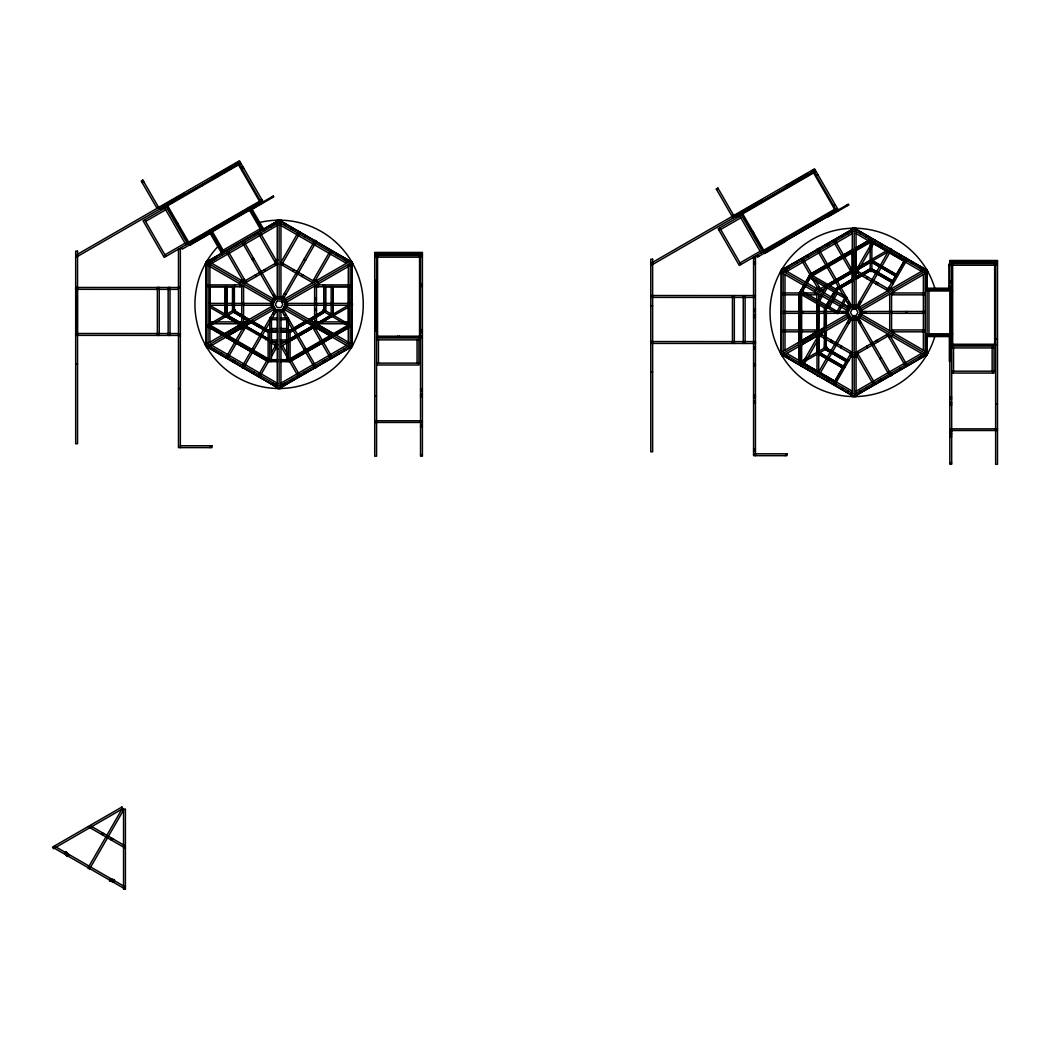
<?xml version="1.0" encoding="UTF-8"?>
<svg xmlns="http://www.w3.org/2000/svg" width="1050" height="1050" viewBox="0 0 1050 1050"><rect width="100%" height="100%" fill="white"/><g stroke="black" fill="none" stroke-linecap="round" stroke-linejoin="round"><path stroke-width="1.5" d="M180.338 333.546L180.338 335.409L75.679 335.357L75.679 333.493M75.679 289.314L75.679 287.464L77.359 287.438L77.359 335.357L75.679 335.357M269.784 361.305L269.784 360.334L271.464 360.334L271.464 361.305M288.396 361.305L288.396 360.334L290.076 360.334L290.076 361.305L280.626 361.305M754.963 295.575L754.963 297.426L650.777 297.386L650.777 295.522L755.436 295.562M351.868 346.605L352.078 264.062M870.188 262.474L855.973 270.69L855.829 268.59L886.371 250.871M870.188 241.697L855.973 249.9L855.829 247.8L870.188 239.505M927.006 336.866L926.966 354.664L855.369 395.745M927.058 289.748L927.189 270.506L855.816 229.044M212.874 350.293L213.806 348.679M284.865 225.619L285.784 224.004M209.856 325.828L224.083 334.044L222.338 335.213L207.966 326.918M224.083 334.044L209.567 325.999M227.246 336.197L268.118 359.454M291.126 229.241L292.058 227.627M220.854 354.9L221.786 353.286M292.832 230.226L293.764 228.611M227.863 315.433L242.091 323.649L240.345 324.817L225.973 316.522M242.091 323.649L227.574 315.604M226.734 356.147L243.574 326.983M297.793 233.087L280.954 262.251L314.606 281.676L331.446 252.512M226.012 357.879L226.944 356.265M245.254 325.802L268.118 338.678M299.197 233.901L300.129 232.286M228.349 357.079L245.188 327.915M282.568 263.183L299.408 234.019M245.739 328.243L246.671 326.629M282.188 265.112L283.119 263.498M277.567 330.186L268.118 330.186L252.748 321.313L225.724 337.076M232.378 361.554L233.31 359.94M304.356 236.88L305.287 235.266M234.084 362.539L235.016 360.924M272.068 301.901L270.664 304.329L272.068 306.757M273.473 299.46L274.877 297.032L277.686 297.032M256.449 334.425L257.381 332.811M292.897 271.294L293.829 269.679M242.76 365.4L274.759 309.986M281.82 297.754L314.974 240.332L316.575 241.264L283.434 298.686M297.452 273.919L298.384 272.317M276.373 310.918L243.219 368.327L241.605 367.408M265.571 339.688L266.503 338.074M302.019 276.557L302.938 274.942M284.707 309.199L283.303 311.627L280.494 311.627M286.125 306.757L287.529 304.329L286.125 301.901M252.893 373.393L253.824 371.792M275.061 345.161L275.993 343.56M258.786 374.653L267.606 359.376M271.609 352.433L275.625 345.489M312.992 280.744L329.831 251.58M258.051 376.373L258.983 374.771M259.258 377.081L260.19 375.467M331.249 252.394L332.181 250.793M260.4 375.585L269.22 360.308M271.622 356.134L277.239 346.421L270.782 342.694M336.407 255.373L337.339 253.772M338.113 256.371L339.045 254.756M272.396 384.654L273.328 383.053M344.374 259.98L345.306 258.366M274.103 385.652L275.034 384.038M346.093 260.964L347.025 259.363M322.77 311.076L323.61 309.619M349.086 326.261L349.913 324.817M101.561 834.409L102.493 832.794M102.769 835.104L103.701 833.49M110.683 839.672L111.602 838.058M111.891 840.367L112.822 838.753M799.142 293.291L803.867 285.101M805.389 282.463L810.114 274.273M804.09 285.233L799.365 293.409L799.076 342.287L799.076 293.252L826.311 308.976L826.311 326.721L798.302 342.733M805.612 282.581L810.337 274.404L852.521 249.716L810.049 274.234L837.296 289.971L852.666 281.098L852.521 248.824L852.521 279.248M799.982 293.777L800.822 292.32M800.205 293.908L801.045 292.451M809.511 277.791L810.351 276.334M802.266 291.231L805.311 285.941M806.846 283.303L809.839 277.988M802.436 291.322L810.062 278.106M818.055 300.339L821.113 295.063M822.636 292.412L825.694 287.136M786.266 357.367L787.198 355.753M819.512 301.179L822.557 295.903M824.092 293.252L827.138 287.976M787.972 358.352L788.904 356.751M859.95 233.677L860.882 232.063M826.376 305.143L829.421 299.854M830.944 297.216L834.002 291.926M826.586 305.274L829.644 299.985M831.167 297.347L834.225 292.058M866.224 237.3L867.156 235.686M826.101 308.858L826.941 307.401M836.233 291.283L837.073 289.839M826.311 308.976L831.049 300.799M832.571 298.147L837.296 289.971M829.447 306.915L837.073 293.698M801.832 364.219L817.071 337.824M872.091 242.537L856.052 270.309L889.704 289.748L906.544 260.584M801.111 365.938L802.043 364.324M802.318 366.634L803.25 365.033M874.296 241.959L875.228 240.345M803.447 365.137L817.084 341.539M818.685 338.756L820.286 335.974M857.666 271.241L873.692 243.469M820.837 336.302L821.769 334.688M857.286 273.171L858.217 271.556M837.112 311.338L840.158 306.062M841.693 303.411L844.738 298.134M807.476 369.613L808.408 367.999M879.454 244.939L880.386 243.324M870.201 261.188L871.028 259.731L896.543 274.549M881.173 245.923L882.092 244.309M830.34 341.788L831.272 340.174M866.788 278.657L867.72 277.043M831.547 342.484L832.479 340.869M818.672 372.041L849.857 318.045M856.918 305.812L888.09 251.816L872.655 260.728M820.286 372.973L851.471 318.977M858.519 306.744L891.673 249.323L890.072 248.391M875.897 283.92L876.829 282.306M840.669 347.747L841.588 346.133M877.104 284.616L878.036 283.001M826.284 380.481L827.216 378.866M827.991 381.465L828.922 379.851M899.968 256.791L900.9 255.176M850.159 353.233L851.091 351.619M886.607 290.102L887.539 288.488M834.684 381.321L850.723 353.548M888.09 288.816L904.929 259.652M833.149 384.444L847.389 359.691L848.833 360.531M906.058 258.156L891.752 282.857L893.196 283.697M906.347 260.466L907.266 258.851M835.485 383.644L852.324 354.48M911.505 263.445L912.437 261.831M841.234 389.104L842.153 387.489M847.494 392.726L848.426 391.112M919.472 268.039L920.404 266.438M921.178 269.036L922.11 267.422M180.338 447.615L180.338 248.994L178.474 248.994L178.474 447.615L211.969 447.615L211.916 445.751L209.934 447.615L209.934 445.751M785.033 455.674L787.001 453.81L787.001 455.674L753.572 455.674L753.572 257.053L755.436 257.053L755.436 455.674M64.877 853.689L66.517 852.311L68.604 854.805L66.977 856.183M210.066 233.192L211.273 232.496M221.248 252.512L222.456 251.816M261.909 228.992L263.117 228.296M262.251 229.858L263.589 229.097L251.475 208.162L250.268 208.858L262.251 229.858L249.926 207.296M799.076 362.696L799.076 346.106L800.953 345.174L800.953 361.607M817.005 371.031L817.071 335.711L818.961 334.779L818.961 351.212M142.852 180.088L141.212 180.981L157.028 208.373M142.236 182.726L143.837 181.808M159.141 206.443L157.933 207.152L159.167 209.278M159.744 207.493L184.354 193.292M212.612 176.977L231.84 165.874M234.478 164.351L237.234 162.763M240.371 162.396L76.794 256.843L75.862 255.229L239.439 160.794L263.392 202.282L182.227 249.152L181.296 247.537M238.875 163.537L166.32 205.419L188.304 243.482M160.676 209.107L174.352 201.219M185.286 194.893L188.029 193.318M239.518 163.59L212.166 179.379L211.234 177.765M166.806 206.273L238.521 164.863M239.452 164.535L241.067 163.616M145.583 221.419L165.729 209.79M241.093 167.383L242.707 166.464M242.091 169.102L243.692 168.171M176.899 223.729L177.739 223.243M164.889 254.848L185.036 243.219M260.151 200.393L261.765 199.461M187.806 242.642L259.521 201.246M249.966 207.362L209.646 230.554L222.442 252.709L262.71 229.438M262.461 200.668L164.207 257.394L143.049 220.736L166.412 207.244L187.569 243.902M210.066 232.536L189.118 244.624L189.591 245.424L210.538 233.336M212.192 231.249L249.257 209.856M223.112 250.176L260.177 228.782M352.012 263.852L352.012 346.434L279.09 388.526L206.181 346.434L206.181 262.238L279.09 220.146L352.012 262.238L283.802 301.613M277.882 222.981L208.044 263.314L208.044 343.954M211.089 263.694L243.692 244.873M245.096 244.059L277.909 225.12M251.816 258.943L253.418 258.011M252.512 260.151L254.126 259.219M240.962 281.046L244.256 279.142M274.693 261.568L277.988 259.665M243.062 281.978L277.239 262.251L260.4 233.087M245.004 283.001L278.066 263.918M207.099 325.487L234.793 309.501L235.633 310.944L207.716 327.062M272.934 295.522L274.549 294.591M273 299.408L277.869 296.599M271.202 305.261L272.803 304.329L275.953 298.882L275.953 297.032M283.841 297.951L282.24 298.882L275.953 298.882L274.339 297.951M273.446 305.445L205.249 344.82L207.113 348.036L275.31 308.661M282.87 299.998L351.081 260.623L352.931 263.852L284.734 303.227M247.879 320.46L223.204 334.661L209.711 326.878M206.181 346.434L274.378 307.059M225.015 337.312L252.748 321.313M274.339 310.708L275.953 309.776L282.24 309.776L283.841 310.708M286.991 303.397L285.377 304.329L282.24 309.776L282.24 311.627M284.34 315.276L285.954 314.344M280.626 330.186L290.076 330.186L305.432 321.313L333.165 337.312M290.076 330.514L305.432 321.313M290.076 332.023L307.178 322.481L290.076 332.364M290.076 338.678L312.939 325.802L290.076 339.006M286.151 305.261L348.508 305.261L316.247 323.899L330.317 315.433M280.954 344.269L287.818 340.305M290.076 340.515L314.527 326.734M316.103 323.649L317.704 324.568L331.918 316.352M290.076 340.935L314.606 326.773M348.469 307.217L317.704 324.568M315.026 328.886L317.231 327.626M304.067 349.453L305.681 348.521M290.076 358.654L329.963 335.632M333.309 333.703L348.469 324.949M290.076 359.454L330.934 336.197M348.613 325.999L334.241 334.294L348.324 325.828M290.076 359.796L329.529 337.011M291.454 359.796L295.614 357.394M303.923 352.59L317.783 344.597M321.93 342.195L330.251 337.404M290.076 361.305L332.535 337.129L290.076 361.646L280.626 361.554M334.097 334.044L335.711 334.963L349.926 326.747M337.155 334.451L350.214 326.918L322.547 310.944L323.387 309.501L350.149 324.949M280.954 383.158L346.421 345.358M280.481 385.573L348.758 346.159M316.575 367.408L314.974 368.327L281.82 310.918M733.74 215.499L717.924 188.107L716.31 189.039L733.058 218.046M716.336 189.079L717.951 188.16M733.031 215.211L734.239 214.515L735.774 217.166L749.451 209.278M734.842 215.552L760.817 200.563M814.616 171.649L787.264 187.438L786.332 185.837L788.038 184.839M789.075 184.249L808.277 173.158M810.941 171.623L813.684 170.048M733.963 216.825L735.171 216.116M815.469 170.468L651.893 264.902L650.961 263.287L814.538 168.853L838.491 210.341L757.312 257.211L756.394 255.596M813.973 171.596L741.418 213.478L763.403 251.554M752.181 207.703L756.289 205.327M760.384 202.965L763.127 201.377L762.195 199.776M741.904 214.331L813.606 172.935M814.551 172.607L816.165 171.675M718.843 230.002L720.457 229.084M720.681 229.477L740.828 217.849M816.191 175.455L817.806 174.523M751.984 231.787L752.837 231.302M752.824 233.244L753.677 232.759M833.608 205.603L835.209 204.671M739.987 262.92L760.134 251.291M762.904 250.701L834.606 209.304M837.559 208.727L739.305 265.453L718.147 228.795L741.51 215.316L762.668 251.974M765.621 251.882L785.164 240.594L785.636 241.395L764.689 253.496L764.216 252.683M828.857 215.368L848.413 204.081L848.872 204.881L827.925 216.982L827.466 216.169L828.673 215.473L829.133 216.274M785.059 240.975L826.626 216.982M818.317 248.391L816.703 249.323L849.857 306.744M853.256 396.047L781.279 354.493L781.279 270.296L853.256 228.743M784.35 270.677L852.797 231.157M786.188 271.766L852.324 233.573M855.973 248.049L870.188 239.846M810.954 274.759L820.654 269.154M823.423 267.553L830.353 263.563M834.501 261.161L842.822 256.358M845.591 254.756L852.521 250.766M868.009 241.815L855.868 248.824L855.829 277.292M811.65 275.152L852.521 251.567L811.939 275.323M870.188 241.356L855.973 249.9M812.634 275.73L852.521 252.696M855.868 250.766L871.028 242.012M816.06 289.104L819.354 287.201M850.894 268.997L853.086 267.724M827.978 284.589L852.521 270.414M828.345 284.799L852.508 270.506M855.973 268.839L870.188 260.636M820.089 291.073L826.022 287.647M829.658 285.548L852.771 272.199M870.188 262.146L855.973 270.69M829.946 285.718L852.508 272.357M835.406 288.868L852.521 278.998L835.695 289.039M837.008 289.8L852.666 281.098M847.337 302.387L848.951 301.455M848.033 303.594L849.647 302.662M848.111 307.479L852.981 304.658M846.3 313.32L847.914 312.401L851.051 306.954L851.051 305.091M858.953 306.022L857.338 306.954L851.051 306.954L849.437 306.022M848.544 313.504L780.347 352.879L782.211 356.108L850.408 316.733M857.968 308.057L926.166 268.682L928.029 271.911L859.832 311.286M799.142 342.248L799.982 341.762M801.938 340.633L824.644 327.521M781.279 354.493L849.476 315.118M858.9 309.671L927.097 270.296L927.097 354.493L855.12 396.047M800.494 345.292L824.604 331.367M849.437 318.767L851.051 317.835L857.338 317.835L858.953 318.767M862.089 311.469L860.475 312.401L857.338 317.835L857.338 319.699M855.409 320.119L860.278 317.31M858.742 322.127L860.344 321.195M859.438 323.334L861.039 322.402M798.814 362.841L826.731 346.723L827.571 348.18L800.205 363.969L799.365 362.526L799.365 346.106M855.606 352.59L888.287 333.716M855.527 354.782L889.704 335.042L906.544 364.219M855.291 357.066L857.496 355.792M889.022 337.588L892.329 335.685M879.861 358.719L881.475 357.788M856.052 391.217L921.519 353.417M855.396 393.737L924.039 354.113M890.072 376.399L891.673 375.467L858.519 318.045M221.76 253.207L206.325 262.067L206.102 346.224L278.88 388.487L350.464 347.406M234.399 245.949L237.195 244.335M254.048 234.675L256.856 233.061M851.603 229.845L781.41 270.126L781.2 354.283L852.574 395.745M870.188 240.45L871.867 240.45M374.732 253.404L422.402 253.404M376.583 254.376L420.538 254.376M420.538 254.796L422.402 254.835M374.732 255.504L422.402 255.504M374.732 257.184L422.402 257.184M753.572 258.444L755.436 258.444M949.817 261.463L997.5 261.463M753.572 261.739L755.436 261.739M951.681 262.434L995.636 262.434M949.817 262.854L951.681 262.854M949.817 263.576L997.5 263.576M753.572 263.707L755.436 263.707M949.778 264.114L948.846 264.114L948.846 288.304M949.817 265.243L997.5 265.243M948.846 265.506L949.778 265.506M870.188 271.202L871.867 271.202M949.817 281.177L951.681 281.177M949.817 283.146L951.681 283.146M420.538 284.445L422.402 284.445L420.538 286.414L422.402 286.414M208.044 284.904L241.723 284.904L241.723 323.767L209.646 323.767M350.149 284.904L316.47 284.904L316.47 323.767L348.548 323.767M207.756 286.571L234.727 286.571L234.727 284.904M350.149 286.571L323.452 286.571L323.452 284.904M949.817 286.44L951.681 286.44M209.646 286.768L241.723 286.768M316.47 286.768L348.548 286.768M948.846 286.899L949.778 286.899M178.474 287.49L180.338 287.49M314.606 287.411L316.47 287.411M75.679 287.464L179.865 287.503M949.817 287.831L951.681 287.831M927.058 288.212L951.247 288.186L951.247 289.721M77.306 289.314L178.238 289.367M927.058 289.603L951.247 289.577M927.097 290.994L952.691 290.994M783.142 292.963L800.783 292.963M803.985 292.963L816.808 292.963L816.808 331.826L783.142 331.826M925.247 292.963L891.568 292.963L891.568 331.826L925.247 331.826M783.142 294.827L803.985 294.827M807.188 294.827L816.808 294.827M891.568 294.827L925.247 294.827M280.494 297.032L283.316 297.032L284.721 299.46M314.606 298.371L316.47 298.371M314.606 299.762L316.47 299.762M208.963 303.397L272.029 303.397M286.151 303.397L352.459 303.397L352.459 305.261M314.606 303.634L316.47 303.634M314.606 305.025L316.47 305.025M852.784 305.091L849.975 305.091L845.762 312.401L849.975 319.699L852.784 319.699M855.592 305.091L858.414 305.091L862.628 312.401L858.401 319.699L855.592 319.699M272.029 305.261L209.685 305.261L225.107 314.173M650.777 305.734L652.641 305.734M852.324 308.372L856.052 308.372M314.606 308.897L316.47 308.897M753.572 309.474L755.436 309.474M314.606 310.288L316.47 310.288M753.572 311.443L755.436 311.443M783.142 311.469L835.603 311.469M838.884 311.469L847.127 311.469M861.249 311.469L925.247 311.469M277.686 311.64L274.877 311.627L273.473 309.199M783.142 313.32L847.127 313.32M861.249 313.32L925.247 313.32M753.572 314.738L755.436 314.738M753.572 316.129L755.436 316.129M852.324 316.418L856.052 316.418M753.572 317.52L755.436 317.52M277.567 317.979L269.784 317.979L269.784 361.554M280.626 317.979L288.396 317.979L288.396 361.554M271.464 319.646L277.567 319.646M280.626 319.646L286.716 319.646M314.606 321.261L316.47 321.261M209.646 321.904L241.723 321.904M316.47 321.904L348.548 321.904M826.311 326.721L826.022 308.805M271.464 328.506L277.567 328.506M280.626 328.506L286.716 328.506M420.538 329.687L422.402 329.687M783.142 329.963L816.808 329.963M891.568 329.963L925.247 329.963M818.672 330.96L818.961 304.736M374.732 331.078L376.583 331.078M420.538 331.078L422.402 331.078M271.464 331.8L277.567 331.8M280.626 331.8L286.716 331.8M271.464 332.049L277.567 332.049M280.626 332.049L286.716 332.049M420.538 332.469L422.402 332.469M77.319 333.493L178.697 333.546M927.097 333.795L952.691 333.795M818.961 334.779L818.672 372.002M178.474 335.409L180.338 335.409M927.097 335.186L951.287 335.16M420.538 335.764L422.402 335.764M376.583 336.197L420.538 336.197M376.583 337.168L420.538 337.168M420.538 337.733L422.402 337.733M949.817 337.746L951.681 337.746M376.583 338.008L418.911 338.008L418.911 364.993L376.583 364.993M949.817 339.137L951.681 339.137M995.636 339.137L997.5 339.137M271.464 339.977L277.567 339.977M280.626 339.977L286.716 339.977M376.583 339.872L418.911 339.872M271.464 341.644L277.567 341.644M280.626 341.644L286.716 341.644M951.681 344.256L995.636 344.256M800.953 345.174L800.664 361.777M951.681 345.24L995.636 345.24M951.681 346.067L994.009 346.067L994.009 373.052L951.681 373.052M753.572 347.13L755.436 347.13L753.572 349.099L755.436 349.099M951.681 347.931L994.009 347.931M271.464 359.691L277.567 359.691M280.626 359.691L286.716 359.691M277.567 361.305L268.118 361.305L225.645 337.129L268.118 361.646L277.567 361.554M376.583 363.129L418.911 363.129M755.436 363.628L753.572 363.628L755.436 365.597L753.572 365.597M75.679 364.192L77.543 364.192M951.681 371.188L994.009 371.188M650.777 372.251L652.641 372.251M178.474 388.539L180.338 388.539M420.538 389.077L422.402 389.077M420.538 391.046L422.402 391.046M420.538 394.341L422.402 394.341M753.572 395.207L755.436 395.207M374.732 395.732L376.583 395.732M420.538 395.732L422.402 395.732M753.572 396.598L755.436 396.598M420.538 397.136L422.402 397.136M949.817 397.136L951.681 397.136M753.572 397.989L755.436 397.989M949.817 399.118L951.681 399.118M753.572 401.284L755.436 401.284M949.817 402.399L951.681 402.399M753.572 403.252L755.436 403.252M949.817 403.791L951.681 403.791M995.636 403.791L997.5 403.791M949.817 405.195L951.681 405.195M374.732 420.774L422.402 420.774M374.732 422.454L422.402 422.454M420.538 425.276L422.402 425.276M420.538 426.667L422.402 426.667M949.817 428.846L997.5 428.846M949.817 430.513L997.5 430.513M951.681 431.301L949.817 431.301L951.681 433.269L949.817 433.269M949.817 434.792L951.681 434.792L949.817 436.774L951.681 436.774M180.338 445.751L211.969 445.751M753.572 449.019L755.436 449.019M753.572 450.988L755.436 450.988M755.436 453.81L787.067 453.81M753.572 454.283L755.436 454.283M420.538 454.808L422.402 454.808M949.817 462.866L951.681 462.866M125.409 889.206L123.546 889.206L123.546 809.051L125.409 809.051L125.409 889.206L53.904 847.928M786.332 185.837L788.97 186.454M855.12 228.743L927.097 270.296M855.579 231.157L924.039 270.677M871.867 242.077L904.444 260.873M869.361 241.041L904.299 261.122M856.052 233.573L887.985 252.013M888.786 252.473L922.189 271.766M871.867 260.636L896.398 274.798M871.028 261.66L895.742 275.927M871.867 262.474L895.597 276.176M871.867 268.787L892.867 280.914M871.867 269.128L892.723 281.164M871.867 270.637L890.715 281.518M871.867 270.966L891.922 282.555M889.022 287.201L892.329 289.104M855.606 272.199L888.287 291.073M859.438 301.455L861.039 302.387M858.742 302.662L860.344 303.594M809.288 275.73L847.022 297.517L837.716 313.635L799.982 291.834M808.447 277.174L846.182 298.961M855.409 304.658L860.278 307.479M862.089 313.32L860.475 312.401L857.338 306.954L857.338 305.091M850.408 308.057L782.211 268.682L780.347 271.911L848.544 311.286M859.832 313.504L928.029 352.879L926.166 356.108L857.968 316.733M844.239 304.5L848.794 307.125M781.279 270.296L849.476 309.671M858.9 315.118L927.097 354.493M846.3 311.469L847.914 312.401L851.051 317.835L851.051 319.699M848.111 317.31L852.981 320.119M800.809 290.391L838.556 312.178M848.033 321.195L849.647 322.127M847.337 322.402L848.951 323.334M820.089 333.716L852.771 352.59M818.672 335.042L852.849 354.782M816.06 335.685L819.354 337.588M850.894 355.792L853.086 357.066M827.151 348.416L848.689 360.78M826.862 348.587L847.061 360.242M825.549 349.335L846.405 361.384M825.261 349.506L846.261 361.633M819.801 352.656L843.531 366.358M819.512 352.826L844.843 367.447M818.199 353.587L842.73 367.749M817.005 353.312L842.586 367.999M786.857 353.417L802.764 362.604M803.578 363.064L817.845 371.306M820.194 372.671L852.324 391.217M799.982 361.2L834.881 381.36M802.41 362.696L834.842 381.426M802.121 362.867L834.697 381.675M784.35 354.113L852.797 393.632M816.703 375.467L818.317 376.399M280.298 222.981L348.758 262.513M280.284 225.12L346.421 263.314M304.067 259.219L305.681 260.151M315.026 279.772L317.231 281.046M280.521 264.141L312.743 282.752M284.34 293.383L285.954 294.315M280.311 296.599L286.387 300.116M286.991 305.261L285.377 304.329L282.24 298.882L282.24 297.032M275.31 299.998L207.113 260.623L205.249 263.852L273.446 303.227M284.734 305.445L352.931 344.82L351.081 348.036L282.87 308.661M310.314 320.46L334.976 334.661M206.181 262.238L274.378 301.613M283.802 307.059L352.012 346.434M271.202 303.397L272.803 304.329L275.953 309.776L275.953 311.627M272.934 313.136L274.549 314.068M254.021 322.376L268.118 330.514M268.118 332.023L251.002 322.481L268.118 332.364M245.004 325.658L268.118 339.006M271.74 341.106L278.066 344.741M226.262 316.352L240.489 324.568M268.118 340.515L243.574 326.773M209.711 307.217L240.227 324.844M240.962 327.626L244.256 329.529M274.693 347.104L277.988 349.007M252.512 348.521L254.126 349.453M209.711 324.949L224.884 333.703M228.231 335.632L268.118 358.654M228.664 337.011L268.118 359.796M226.551 336.604L230.711 338.992M233.481 340.594L243.18 346.198M245.949 347.799L265.348 358.995M208.254 326.747L222.482 334.963M211.089 344.964L243.889 363.904M245.096 364.599L277.909 383.539M209.436 346.159L277.882 385.678M91.324 826.337L125.409 846.024M88.043 826.599L125.409 848.177M54.364 846.038L125.409 887.066M352.091 262.447L279.313 220.172L263.878 229.031L264.718 230.593M847.206 204.776L847.665 205.577M921.178 355.753L922.11 357.367M813.33 169.549L814.249 171.163M813.855 171.399L835.944 209.659M813.12 172.082L835.104 210.157M847.494 232.063L848.426 233.677M919.472 356.751L920.404 358.352M841.234 235.686L842.153 237.3M828.384 214.029L829.303 215.644M827.164 214.725L828.096 216.339M835.485 241.146L852.324 270.309L818.672 289.748L811.453 277.239M906.347 364.324L907.266 365.938M833.149 240.345L834.081 241.959M905.139 365.033L906.058 366.634M833.884 242.077L850.723 271.241M888.09 335.974L904.929 365.137M886.607 334.688L887.539 336.302M827.991 243.324L828.922 244.939M899.968 367.999L900.9 369.613M826.284 244.309L827.216 245.923M877.104 340.174L878.036 341.788M839.449 277.738L840.381 279.353M875.897 340.869L876.829 342.484M819.472 250.399L851.471 305.812M856.918 318.977L888.904 374.391M831.547 282.306L832.479 283.92M830.34 283.001L831.272 284.616M866.788 346.133L867.72 347.747M881.173 378.866L882.092 380.481M807.476 255.176L808.408 256.791M879.454 379.851L880.386 381.465M820.837 288.488L821.769 290.102M857.286 351.619L858.217 353.233M803.447 259.652L813.067 276.308M815.469 280.481L820.286 288.816M857.666 353.548L874.506 382.712M802.318 258.156L803.25 259.77M874.296 382.83L875.228 384.444M801.111 258.851L802.043 260.466M801.832 260.584L809.852 274.47M856.052 354.48L872.891 383.644M783.956 241.29L784.429 242.091M795.953 261.831L796.884 263.445M783.011 240.227L783.943 241.828M866.224 387.489L867.156 389.104M780.163 241.868L781.095 243.482M787.972 266.438L788.904 268.039M859.95 391.112L860.882 392.726M786.266 267.422L787.198 269.036M742.258 212.993L764.242 251.055M739.896 216.234L761.066 252.893M757.601 254.901L758.533 256.515M733.333 215.736L734.265 217.35M800.205 362.04L801.045 363.497M719.749 227.863L740.919 264.521M272.108 196.718L272.567 197.518M274.103 223.02L275.034 224.634M238.232 161.49L239.164 163.104M238.757 163.327L260.846 201.6M238.022 164.023L260.006 202.086M344.374 348.679L345.306 350.293M271.858 224.319L272.724 225.96M257.841 203.346L258.772 204.947M270.086 225.343L271.018 226.957M256.134 204.33L257.066 205.931M338.113 352.301L339.045 353.916M253.286 205.971L254.218 207.585M253.575 207.414L254.048 208.215M252.079 206.666L252.998 208.281M248.325 208.254L261.135 230.436M331.446 356.147L314.606 326.983L280.954 346.421L287.372 357.525M330.041 356.961L330.973 358.575M258.786 234.019L275.625 263.183M312.992 327.915L329.831 357.079M275.061 263.498L275.993 265.112M324.883 359.94L325.802 361.554M323.164 360.924L324.096 362.539M212.953 176.781L213.885 178.395M264.364 269.679L265.296 271.294M300.799 332.811L301.731 334.425M281.649 300.707L282.581 302.321M244.374 242.34L276.373 297.754M283.447 310.026L315.42 365.4M296.244 335.436L297.176 337.05M242.76 243.272L274.759 298.686M255.242 274.942L256.174 276.557M201.876 184.892L202.361 185.745M304.356 371.792L305.287 373.393M245.739 280.429L246.671 282.043M228.349 251.58L245.188 280.744M282.568 345.489L287.372 353.824M291.388 360.767L299.408 374.653M299.197 374.771L300.129 376.373M297.99 375.467L298.922 377.081M226.734 252.512L243.574 281.676M288.973 360.308L297.793 375.585M211.26 229.648L224.044 251.79M222.915 252.63L210.932 231.617L223.046 252.551L221.707 253.326L209.593 232.391M221.484 253.404L222.416 255.006M292.832 378.446L293.764 380.061M208.858 233.231L209.331 234.032M207.913 232.155L208.845 233.769M291.126 379.431L292.058 381.045M205.065 233.809L205.997 235.423M203.359 234.793L204.291 236.407M215.184 257.04L216.116 258.641L215.119 257.079M214.41 259.639L213.478 258.024L214.344 259.678M284.865 383.053L285.784 384.654M211.168 259.363L212.1 260.964M283.146 384.038L284.077 385.652M234.583 309.619L235.423 311.076M190.326 243.928L190.798 244.729M167.173 204.934L189.144 242.996M164.798 208.176L185.968 244.834M142.826 180.049L158.642 207.441M207.939 325.001L208.779 326.445M144.664 219.804L165.821 256.463M951.287 335.029L951.287 336.564L927.097 336.577L927.097 335.042M995.636 261.463L995.636 464.271L997.5 464.271L997.5 260.479L949.817 260.479L949.817 464.271L951.681 464.271L951.681 261.463M994.665 262.434L994.665 344.256M992.617 346.067L992.617 347.931M992.617 371.188L992.617 373.052M992.145 347.931L992.145 371.188M953.544 347.931L953.544 371.188M953.072 346.067L953.072 347.931M953.072 371.188L953.072 373.052M952.665 262.434L952.665 344.256M950.828 290.994L950.828 333.795M950.289 337.142L950.289 361.331L949.358 361.331L949.358 337.142M928.961 290.994L928.961 333.795M925.247 272.764L925.247 352.026M923.383 274.601L923.383 350.188M907.147 311.469L907.147 313.32M905.743 311.469L905.743 313.32M893.432 291.007L893.432 293.554M893.432 331.236L893.432 333.782M889.704 294.039L889.704 331.708M871.867 239.466L871.867 271.451L870.188 271.451L870.188 239.216M866.289 311.469L866.289 313.32M864.898 311.469L864.898 313.32M856.052 306.954L856.052 228.204L852.324 228.204L852.324 306.954M856.052 317.835L856.052 396.585L852.324 396.585L852.324 317.835M854.188 228.204L854.188 306.954M854.188 317.835L854.188 396.585M843.491 311.469L843.491 313.32M842.087 311.469L842.087 313.32M824.722 308.057L824.434 327.639L824.434 307.886M818.672 294.039L818.672 300.379M818.672 304.566L818.672 331.708M817.359 303.804L817.071 331.892L817.005 303.594M817.359 335.711L817.359 352.131M814.957 291.007L814.957 293.554M814.957 331.236L814.957 333.782M802.633 311.469L802.633 313.32M801.649 294.735L801.649 340.791M801.649 344.663L801.649 362.171M801.242 311.469L801.242 313.32M800.953 294.341L800.664 341.355L800.664 294.171M784.993 274.601L784.993 350.188M783.142 272.764L783.142 351.803M780.832 311.469L780.832 313.32M745.106 295.549L745.106 343.455M743.242 295.549L743.242 343.455M734.317 295.549L734.317 343.455M732.454 295.549L732.454 343.455M420.538 253.404L420.538 456.199L422.402 456.199L422.402 252.42L374.732 252.42L374.732 456.199L376.583 456.199L376.583 253.404M419.567 254.376L419.567 337.168M417.06 339.872L417.06 363.129M399.407 336.197L399.407 337.168M397.727 336.197L397.727 337.168M378.446 339.872L378.446 363.129M377.567 254.376L377.567 337.168M375.191 280.245L375.191 304.421M375.191 304.894L375.191 329.083M350.149 264.705L350.149 343.744M348.836 286.571L348.836 324.188M348.548 286.571L348.548 324.017M348.285 265.755L348.285 304.329M348.285 305.261L348.285 323.531M348.285 326.826L348.285 342.904M333.126 314.147L333.126 286.571L333.047 315.066M332.758 286.571L332.758 314.908M331.157 286.571L331.157 313.976M325.697 286.571L325.697 310.826M325.408 286.571L325.408 310.656M323.741 284.904L323.807 309.737M318.334 282.949L318.334 286.768M318.334 321.904L318.334 325.71M314.606 285.022L314.606 323.203M290.076 330.186L290.076 361.646M286.716 317.979L286.716 361.554M286.387 301.521L286.387 307.138M280.954 298.896L280.954 220.146L277.239 220.146L277.239 298.896M280.954 309.776L280.954 388.526L277.239 388.526L277.239 309.776M279.09 220.146L279.09 298.896M279.09 309.776L279.09 388.526M271.793 301.521L271.793 307.138M271.464 317.979L271.464 361.554M268.118 330.186L268.118 361.646M243.574 285.469L243.574 323.203M239.859 282.949L239.859 286.768M239.859 321.904L239.859 325.71M234.386 286.571L234.386 309.737M234.098 286.571L234.098 309.908M232.785 286.571L232.785 310.656M232.496 286.571L232.496 310.826M227.023 286.571L227.023 313.976M226.734 286.571L226.734 315.118M225.422 286.571L225.422 314.908M225.133 286.571L225.067 316.076M209.908 265.755L209.908 342.129M209.646 286.571L209.646 324.017M205.734 303.397L205.734 305.261M934.999 335.895A84.157 84.157 0 0 1 805.744 381.216A84.157 84.157 0 0 1 804.825 244.23A84.157 84.157 0 0 1 934.684 287.818M259.035 222.6A84.157 84.157 0 0 1 362.867 312.401A84.157 84.157 0 0 1 243.797 380.73A84.157 84.157 0 0 1 218.649 245.779M650.777 341.552L650.777 343.416L755.436 343.468L755.436 341.604L650.777 341.552M109.856 879.112L109.528 880.95L114.109 881.751L114.437 879.926L109.856 879.112M110.696 879.099L110.329 881.212L113.531 881.777L113.899 879.664L110.696 879.099M233.612 312.113L247.695 320.565L233.612 312.113M235.213 311.181L249.296 319.646L235.213 311.181M277.213 301.074L275.336 304.329L277.213 307.584L280.967 307.584L282.857 304.329L280.967 301.074L277.213 301.074M121.892 809.261L87.924 868.087L89.539 869.019L123.493 810.193L121.892 809.261M852.311 309.133L850.434 312.401L852.311 315.656L856.078 315.656L857.955 312.401L856.078 309.133L852.311 309.133M65.874 851.786L64.444 852.981L67.436 856.538L68.854 855.343L65.874 851.786M273.315 196.022L252.368 208.11L252.827 208.911L273.774 196.823L273.315 196.022M322.967 311.181L308.897 319.646L322.967 311.181M324.568 312.113L310.498 320.565L324.568 312.113M870.043 268.879L855.973 277.331L870.043 268.879M870.043 270.716L855.973 279.182L870.043 270.716M121.918 807.03L52.5 847.114L53.432 848.728L122.85 808.644L121.918 807.03M77.543 251.16L75.679 251.16L75.679 443.73L77.543 443.73L77.543 251.16M652.641 259.219L650.777 259.219L650.777 451.789L652.641 451.789L652.641 259.219M159.219 287.477L157.356 287.477L157.356 335.396L159.219 335.396L159.219 287.477M170.008 287.49L168.144 287.49L168.144 335.396L170.008 335.396L170.008 287.49M826.311 330.54L826.022 346.959L826.311 330.54M824.722 331.472L824.434 347.891L824.722 331.472M277.567 359.887L271.464 359.887L277.567 359.94M286.716 359.887L280.626 359.887L286.716 359.94"/></g></svg>
